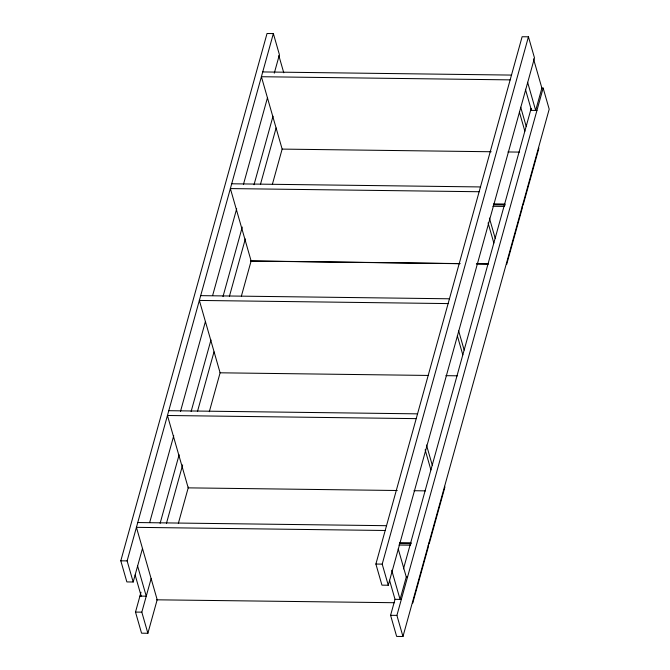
<?xml version="1.0" encoding="UTF-8"?>
<svg xmlns="http://www.w3.org/2000/svg" width="670" height="670" viewBox="0 0 670 670"><rect width="100%" height="100%" fill="white"/><g stroke="black" fill="none" stroke-linecap="round" stroke-linejoin="round"><path stroke-width="1" d="M142.484 548.445L133.179 582.004L126.856 581.92L120.801 560.815L267.037 33.5L273.36 33.584L279.415 54.689L274.29 73.172M133.179 582.004L127.124 560.891L273.36 33.584M149.686 522.474L173.739 435.726M180.456 411.522L205.355 321.751M212.625 295.529L236.678 208.78M243.394 184.577L267.447 97.837M385.191 530.489L136.429 527.34L157.182 599.717L147.877 633.267L141.554 633.192L135.499 612.079L141.01 592.213M160.105 523.345L179.116 454.813M191.126 411.481L210.975 339.933M222.993 296.592L242.272 227.063M254.014 184.736L273.017 116.203M147.877 633.267L141.822 612.162L151.127 578.604M166.445 523.379L182.667 464.88M197.491 411.422L213.998 351.909M229.383 296.433L245.329 238.939M260.429 184.476L276.099 127.987M178.354 523.37L188.412 487.098M209.316 411.707L220.187 372.512M241.376 296.132L251.124 260.957L230.379 188.58L479.142 191.729M272.363 184.367L282.145 149.1L261.401 76.723L510.163 79.872M375.887 564.048L522.123 36.733L528.446 36.808L534.501 57.922L388.265 585.237L381.942 585.153L375.887 564.048L382.21 564.123L388.265 585.237M382.21 564.123L528.446 36.808M533.521 58.91L541.879 88.063L543.144 88.08L549.199 109.185L402.963 636.5L396.64 636.416L390.585 615.311L395.015 599.332L389.538 580.228M403.457 568.889L531.159 108.423M398.215 548.881L406.28 577.021L400.074 599.399L391.716 570.245M541.879 88.063L535.682 110.433L527.608 82.284M402.963 636.5L396.908 615.387L543.144 88.08M262.724 71.933L511.486 75.082M530.615 110.366L536.946 110.45M282.145 149.1L491.194 151.747M507.919 151.956L519.409 152.107M231.703 183.781L480.465 186.938M493.556 203.889L505.054 204.04M493.815 204.794L505.314 204.945M492.852 206.285L504.343 206.435M251.124 260.957L460.173 263.603M476.898 263.812L488.397 263.955M250.513 261.049L459.645 263.695M476.37 263.905L487.877 264.055M200.69 295.637L449.453 298.786M448.121 303.585L199.358 300.436L220.103 372.805L428.105 375.443M445.877 375.669L457.375 375.811M168.781 410.693L417.544 413.842M416.212 418.633L167.45 415.484L188.203 487.861L397.243 490.507M413.968 490.716L425.467 490.867M137.76 522.541L386.523 525.69M399.605 542.65L411.112 542.801M399.864 543.554L411.372 543.705M398.901 545.045L410.4 545.196M120.801 560.815L127.124 560.891M406.28 577.021L407.544 577.038M139.93 596.099L146.253 596.183L137.61 566.024M395.015 599.332L401.338 599.407M156.562 599.809L394.446 602.715M135.499 612.079L141.822 612.162M390.585 615.311L396.908 615.387M525.414 89.269L531.461 110.374M538.563 147.534L538.822 148.439L523.094 205.171L522.834 204.266M520.716 107.25L526.184 126.345M519.384 112.041L524.861 131.144M522.164 206.661L522.424 207.566L506.696 264.29L506.436 263.385M489.401 218.093L495.163 238.202M488.078 222.892L493.84 242.992M458.674 330.955L464.151 350.058M457.342 335.754L462.819 354.849M444.62 486.294L444.88 487.199L429.143 543.923L428.884 543.018M426.48 445.006L432.242 465.106M425.149 449.796L430.911 469.896M428.222 545.422L428.482 546.326L412.745 603.05L412.494 602.146M278.862 55.685L283.762 72.77M135.139 575.011L141.194 596.116"/></g></svg>
